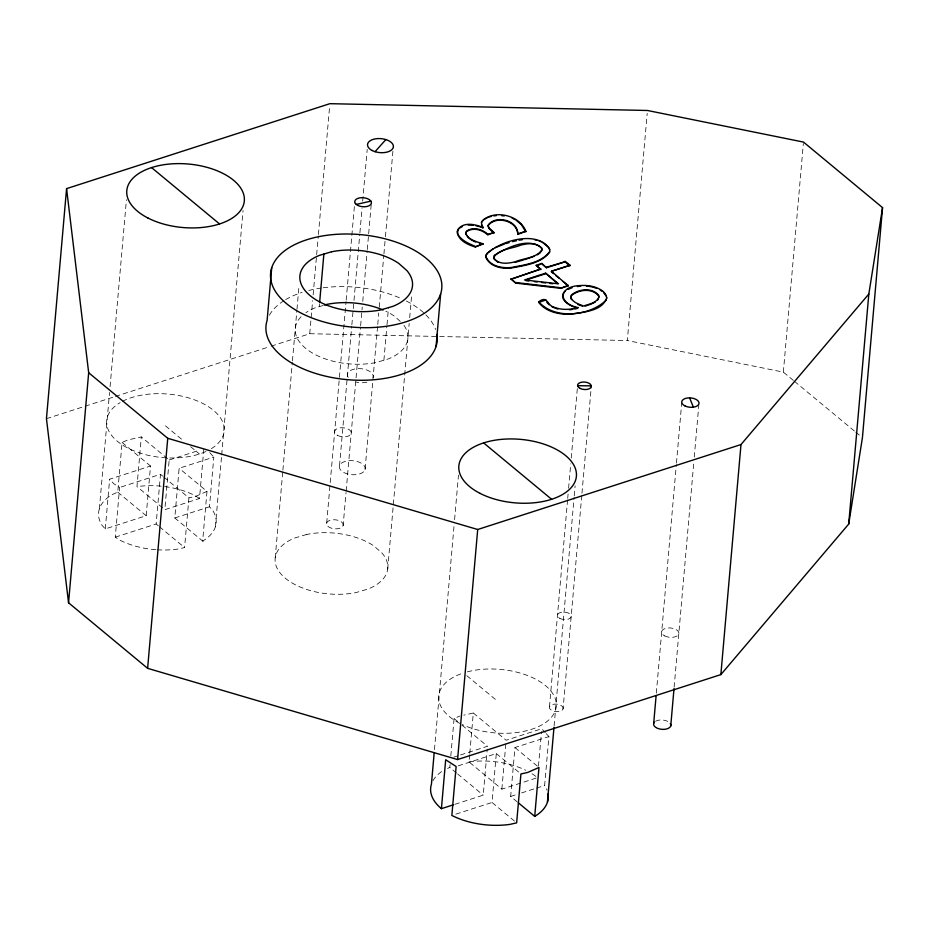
<?xml version="1.0" encoding="UTF-8"?>
<svg xmlns="http://www.w3.org/2000/svg" width="929" height="929" viewBox="0 0 929 929"><rect width="100%" height="100%" fill="white"/><g stroke="black" fill="none" stroke-linecap="round" stroke-linejoin="round"><path stroke-width="0.7" stroke-dasharray="4.64 3.48" d="M99.38 508.871L109.564 392.41M110.075 386.65L126.425 199.735M105.291 528.903L109.645 479.213L150.521 466.021L146.178 515.711L105.291 528.903L102.19 525.512A59.003 31.876 5 0 1 112.107 494.623L117.739 492.138L122.094 442.448L127.726 439.963L141.313 436.909L169.171 460.006L164.828 509.696L199.491 498.513L203.834 448.823M155.817 549.701A59.003 31.876 5 0 1 119.783 540.109L115.266 537.171L119.609 487.481L113.698 483.649L109.645 479.213M162.598 507.849L136.969 486.61L141.313 436.909M158.336 525.791L156.142 523.979L160.496 474.289L119.609 487.481M203.23 541.537L174.791 517.964L179.134 468.274L213.809 457.091L209.466 506.781L212.567 510.172A59.003 31.876 5 0 1 202.65 541.061L206.993 491.371L179.134 468.274M157.222 549.794A59.003 31.876 5 0 0 177.787 549.085L184.581 547.553L188.924 497.863L163.771 477.007M215.377 526.813L221.543 456.36M221.671 454.931L243.05 210.5M275.216 557.853L282.764 471.584M282.892 470.144L292.333 362.31M292.449 360.87L296.839 310.75M296.966 309.322L299.08 285.168M271.14 346.18L309.74 333.72L312.632 300.659M313.131 294.899L316.534 256.079M316.661 254.651L318.287 235.954M318.415 234.514L329.737 105.116M319.274 306.64L319.518 303.806M326.683 523.027L346.052 301.611M346.18 300.172L354.739 202.394M339.526 465.719L351.731 326.253M351.859 324.825L353.868 301.809M353.995 300.381L359.778 234.236M359.906 232.796L362.043 208.363M362.67 201.163L367.199 149.406M343.138 525.57A8.373 4.517 5 0 0 332.013 519.868A8.373 4.517 5 0 0 329.574 527.463A8.373 4.517 5 0 0 343.138 525.57L346.029 492.509M346.157 491.069L360.498 327.159M360.626 325.719L361.88 311.343M362.008 309.903L362.252 307.023M362.763 301.275L367.164 250.958M367.292 249.518L368.546 235.142M368.674 233.702L371.31 203.509M365.051 469.668A12.983 7.014 5 0 0 347.794 460.83A12.983 7.014 5 0 0 344.02 472.594A12.983 7.014 5 0 0 365.051 469.668L377.627 325.893M377.755 324.453L378.753 312.957M379.264 307.197L383.793 255.44M383.921 254L385.303 238.184M385.43 236.744L393.222 147.606M383.898 360.22L386.882 326.114M387.01 324.697L388.496 307.638M387.695 569.117L409.19 323.431M409.689 317.741L411.802 293.587M434.458 749.68L454.084 525.384M454.583 519.636L458.485 475.067M456.487 772.998L449.81 767.459L450.054 764.59M450.809 755.951L454.084 718.558L459.727 716.073M536.103 778.107L501.869 789.151L469.029 761.931L469.656 754.731M469.784 753.291L473.314 713.019L463.803 715.156M454.896 804.305L483.231 795.166L487.249 749.134M514.503 821.097L492.022 802.47L496.307 753.558L457.463 766.088M501.869 789.151L505.899 743.119M517.221 801.89L510.671 796.443L514.945 747.543L548.911 736.581L544.626 785.493A59.003 31.876 5 0 1 547.053 790.231M538.472 766.158L541.491 731.634M549.48 706.795L567.596 499.756M567.724 498.316L568.095 494.007M568.606 488.248L570.743 463.803M571.242 458.055L577.536 386.162M554.102 725.932L574.11 497.317M574.238 495.889L575.109 485.821M563.09 708.897A6.921 3.739 5 0 0 553.893 704.182A6.921 3.739 5 0 0 551.872 710.464A6.921 3.739 5 0 0 563.09 708.897L581.833 494.669M581.96 493.229L591.262 386.836M793.378 380.437L783.356 372.134L627.319 340.525L647.199 113.35M656.327 693.15L676.335 464.546M676.451 463.106L681.735 402.71M674.129 687.158L693.754 462.863M694.265 457.114L698.794 405.358M783.356 372.134L803.364 143.519M206.993 491.371L195.717 496.341L188.924 497.863M447.557 768.457L449.81 767.459M46.45 418.677L114 396.892M115.37 396.439L269.758 346.622M169.171 460.006L199.84 450.112M115.266 537.171L156.142 523.979M174.791 517.964L209.466 506.781M453.782 757.147L459.181 755.405M460.529 754.963L487.504 746.266L461.887 725.015M455.872 814.129L492.022 802.47M510.671 796.443L516.106 794.69M521.541 792.936L535.116 788.558M536.474 788.117L544.626 785.493M323.095 305.513L314.629 308.022A56.53 30.541 5 0 0 305.92 312.655M309.74 333.72L627.319 340.525M199.491 498.513L194.974 495.575A59.003 31.876 5 0 0 136.969 486.61M794.492 381.366L854.634 431.219M855.737 432.148L860.196 435.84M165.432 425.819L184.07 441.275M190.654 446.733L199.421 454.014M466.788 675.685L497.491 701.14M473.314 713.019L506.154 740.239L541.746 728.754L545.323 732.667M514.945 747.543L537.891 766.564M122.094 442.448L150.521 466.021M160.496 474.289L162.68 476.101M454.084 718.558L460.772 724.097M496.307 753.558L519.857 773.079M117.739 492.138L146.178 515.711M159.428 526.697L184.581 547.553M457.602 773.927L483.231 795.166M400.26 321.376L394.163 315.988A56.53 30.541 5 0 0 385.79 311.203M546.217 733.643L548.911 736.581M209.757 452.655L213.809 457.091M366.874 382.156A12.983 7.014 5 0 1 355.97 382.028M348.201 377.371A12.983 7.014 5 0 1 359.14 368.604A12.983 7.014 5 0 1 373.098 377.65M655.56 721.252A8.675 4.68 5 0 1 667.742 721.392M122.407 401.363A59.003 31.876 5 0 1 204.31 404.243A59.003 31.876 5 0 1 210.697 449.044M206.029 451.471A59.003 31.876 5 0 1 125.276 446.698A59.003 31.876 5 0 1 120.155 402.605M467.357 671.83A59.003 31.876 5 0 1 543.674 684.197A59.003 31.876 5 0 1 539.668 726.037A59.003 31.876 5 0 1 462.305 724.585M459.901 723.412A59.003 31.876 5 0 1 463.49 672.956M432.914 780.79A59.003 31.876 5 0 1 442.97 770.687M469.029 761.931A59.003 31.876 5 0 1 525.849 770.304M532.027 773.741A59.003 31.876 5 0 1 536.463 776.865M269.375 315.233A85.921 46.415 5 0 1 284.39 300.404M285.667 299.626A85.921 46.415 5 0 1 302.076 292.391M308.811 290.463A85.921 46.415 5 0 1 321.864 287.944M323.176 287.769A85.921 46.415 5 0 1 401.618 298.743M406.333 301.008A85.921 46.415 5 0 1 424.867 313.839M425.912 314.861A85.921 46.415 5 0 1 435.62 329.516M403.976 325.359A56.53 30.541 5 0 1 388.543 358.838L376.268 362.496A56.53 30.541 5 0 1 311.157 352.277A56.53 30.541 5 0 1 301.635 316.15M306.779 534.43L294.505 538.077A56.53 30.541 5 0 0 284.425 577.466A56.53 30.541 5 0 0 356.144 592.539L368.418 588.893A56.53 30.541 5 0 0 382.144 553.208L374.027 546.043A56.53 30.541 5 0 0 306.779 534.43M559.932 618.447A6.921 3.739 5 0 0 571.138 616.879A6.921 3.739 5 0 0 561.94 612.165A6.921 3.739 5 0 0 559.932 618.447M337.622 435.446A8.373 4.517 5 0 0 351.185 433.553A8.373 4.517 5 0 0 340.06 427.851A8.373 4.517 5 0 0 337.622 435.446M664.734 635.924A8.675 4.68 5 0 0 678.785 633.961A8.675 4.68 5 0 0 667.266 628.05A8.675 4.68 5 0 0 664.734 635.924"/><path stroke-width="1.39" d="M66.574 188.633L46.45 418.677L68.549 602.782L147.618 668.334L457.579 759.562L720.858 674.605L848.7 524.072L862.426 437.687L882.55 207.631L803.492 142.079L647.443 110.481L329.865 103.676L66.574 188.633L88.673 372.738L68.549 602.782M147.618 668.334L167.743 438.291L88.673 372.738M271.721 267.773L267.122 320.366A85.921 46.415 5 0 0 348.282 379.74A85.921 46.415 5 0 0 436.909 334.417M319.646 302.378L323.873 254.058M436.049 346.505L440.648 293.912A85.921 46.415 5 0 0 326.462 235.351A85.921 46.415 5 0 0 301.449 313.27A85.921 46.415 5 0 0 440.648 293.912M475.207 246.928L482.906 243.886L475.207 246.928C446.187 238.73 456.371 216.085 482.674 227.419L481.721 224.76M434.203 752.56L431.439 784.192A59.003 31.876 5 0 0 441.414 808.66L453.549 804.746M475.88 225.747L482.674 227.419M482.615 227.988L483.173 227.257M482.848 244.455L482.592 243.63C476.38 241.679 468.17 239.787 465.626 233.063L466.521 231.124C473.163 226.397 482.523 229.231 488.004 234.468L494.019 232.529L489.06 227.942L488.015 225.341C495.111 214.773 517.105 219.639 517.836 233.411L518.138 234.282L525.837 231.24C519.694 214.785 493.055 208.711 481.524 221.88L481.675 225.329L483.126 227.826M441.414 808.66L445.688 759.748L456.127 766.518L451.854 815.43A59.003 31.876 5 0 0 509.847 824.406L516.64 822.873L520.925 773.973L527.718 772.44L538.983 767.47L534.709 816.382L518.324 802.795M457.579 759.562L477.703 529.507L740.994 444.55L868.824 294.028L882.55 207.631M511.055 279.199L540.713 269.073L511.055 279.199L515.781 283.113L560.651 288.304L568.258 285.853L551.431 271.28L569.976 265.299L551.431 271.28M515.781 283.113L511.113 278.619M569.93 265.868L565.006 261.792L546.449 267.773L541.967 263.441L536.172 265.311L540.655 269.642M541.967 263.441L538.437 265.137M606.788 297.71C602.294 311.633 582.588 312.063 570.301 314.211C558.91 314.652 545.962 311.819 538.657 302.378L538.704 301.797C547.889 294.772 546.74 305.896 554.648 307.406C562.254 310.332 570.685 309.601 578.43 307.65C556.738 303.365 558.677 285.842 580.753 285.54A21.088 11.392 5 0 1 593.259 286.62C598.903 288.269 606.335 291.543 606.742 298.279M557.388 283.519L545.637 273.149L524.548 279.954L558.503 283.833L545.637 273.149M545.811 300.334L545.625 299.568M560.651 288.304L568.304 285.273M565.006 261.792L546.507 267.204M547.436 802.133L553.986 727.372M653.691 723.343L656.083 696.03M670.738 725.979L674.013 688.598M720.858 674.605L740.994 444.55M848.7 524.072L868.824 294.028M456.917 232.087L458.566 228.615L462.503 226.444M598.973 296.723C596.999 302.959 589.044 304.085 583.575 305.989C578.988 304.155 571.799 302.273 570.789 296.641M570.743 297.222L571.358 295.085C578.523 288.861 592.435 287.166 598.764 295.457L598.915 297.292M481.477 222.449L483.556 219.569L487.748 217.432M549.678 251.654C541.038 263.162 524.258 264.858 510.985 267.54C501.927 268.376 490.291 266.24 486.111 257.136L486.192 254.685C498.722 241.029 537.554 229.231 549.736 249.204L549.62 252.223C540.992 263.743 524.211 265.439 510.938 268.109C501.881 268.957 490.245 266.82 486.064 257.716L486.146 255.266L487.516 252.885L493.09 248.798M606.405 299.835C590.379 316.034 555.019 320.168 538.704 301.797M597.463 300.276L598.59 298.685M564.995 291.241C557.226 298.755 570.278 306.64 577.072 307.789M375.049 151.682L385.872 139.582M571.312 295.666C578.477 289.442 592.377 287.735 598.706 296.037M539.865 253.211L542.037 250.075L541.584 248.403C536.683 242.074 527.626 243.479 520.809 245.093C512.134 248.844 498.989 248.717 493.694 257.519L494.17 259.145L498.06 262.373M537.334 254.813L539.017 253.745M593.039 303.156L595.303 301.983M495.354 247.648L504.342 244.095M567.967 289.395L572.055 287.781M588.254 305.095L591.912 303.748M524.908 259.551L534.117 256.288M488.004 234.468L494.019 232.529M518.196 233.713L525.837 231.24M525.814 280.105L545.578 273.73M538.657 302.378L545.578 300.137M585.142 306.129L587.035 305.548M324.36 305.13L326.903 304.375A56.53 30.541 5 0 1 383.143 310.007M505.62 243.642L509.104 242.62M515.13 262.373L523.677 259.899M488.77 217.026L491.255 216.399M356.272 204.426L370.915 201.14M512.587 241.61L516.408 240.762M574.912 308.985L577.223 308.474M518.963 240.193L522.435 239.728M569.396 309.81L572.67 309.38M577.397 286.55L580.706 286.12M493.798 215.911L496.376 215.598M577.594 385.698L591.332 385.86M468.17 225.132L473.372 225.248M501.648 215.667L504.296 215.923M525.907 280.697L528.74 281.011M534.396 281.661L537.229 281.986M541.479 282.462L545.718 282.95M549.968 283.438L552.801 283.763M515.827 282.532L560.698 287.735M534.605 239.682L536.707 240.216M479.434 243.34L482.546 244.211M167.743 438.291L477.703 529.507M596.824 288.362L593.213 287.189A21.088 11.392 5 0 0 586.443 286.097M555.681 308.335L557.841 309.032M577.977 304.515L582.413 306.152M538.82 240.75L541.34 241.854M475.253 246.348C468.483 243.503 460.761 240.239 457.265 233.33M472.803 240.657L475.764 242.051M551.71 306.57L554.601 307.987M512.053 218.048L515.525 219.836M469.656 238.765L471.816 240.193M542.606 242.411L548.458 247.277L549.678 249.785M600.029 289.906L601.876 291.195M516.57 220.579L521.297 224.539L525.791 231.82M565.053 261.212L569.976 265.299M518.138 234.282L517.778 233.992C517.047 220.208 495.052 215.354 487.969 225.91L489.014 228.511L493.973 233.109M542.826 264.765L546.449 267.773M551.385 271.86L553.487 273.602M555.6 275.356L558.759 277.98M562.986 281.475L568.258 285.853M536.172 265.311L540.713 269.073M487.957 235.049C482.465 229.8 473.116 226.978 466.474 231.693L465.568 233.643L468.576 238.045M151.555 167.592L219.558 223.959M483.626 442.912L551.617 499.279M603.525 292.554L606.277 296.13M546.809 302.308L549.155 304.77M570.847 298.418L571.486 299.591M689.597 397.867L693.394 407.192M670.32 723.54A8.675 4.68 5 0 1 661.878 729.335A8.675 4.68 5 0 1 654.353 722.216M548.029 793.842A59.003 31.876 5 0 1 534.709 816.382M494.309 255.382L494.216 258.576C499.21 264.893 508.326 263.464 515.177 261.804C523.805 258.053 536.765 258.227 542.095 249.495L541.642 247.822C528.136 236.883 507.083 247.741 494.309 255.382M331.502 251.782L319.228 255.44A56.53 30.541 5 0 0 309.16 294.818A56.53 30.541 5 0 0 380.867 309.903L393.153 306.256A56.53 30.541 5 0 0 406.879 270.571L398.762 263.406A56.53 30.541 5 0 0 331.502 251.782M684.859 405.868A8.675 4.68 5 0 0 698.91 403.918A8.675 4.68 5 0 0 687.39 398.007A8.675 4.68 5 0 0 684.859 405.868M580.056 388.392A6.921 3.739 5 0 0 591.262 386.836A6.921 3.739 5 0 0 582.065 382.121A6.921 3.739 5 0 0 580.056 388.392M357.758 205.39A8.373 4.517 5 0 0 371.31 203.509A8.373 4.517 5 0 0 360.197 197.807A8.373 4.517 5 0 0 357.758 205.39M372.192 150.533A12.983 7.014 5 0 0 393.222 147.606A12.983 7.014 5 0 0 375.978 138.758A12.983 7.014 5 0 0 372.192 150.533M480.026 493.357A59.003 31.876 5 0 0 575.62 480.072A59.003 31.876 5 0 0 497.212 439.858A59.003 31.876 5 0 0 480.026 493.357M147.966 218.036A59.003 31.876 5 0 0 243.549 204.752A59.003 31.876 5 0 0 165.141 164.538A59.003 31.876 5 0 0 147.966 218.036"/></g></svg>
